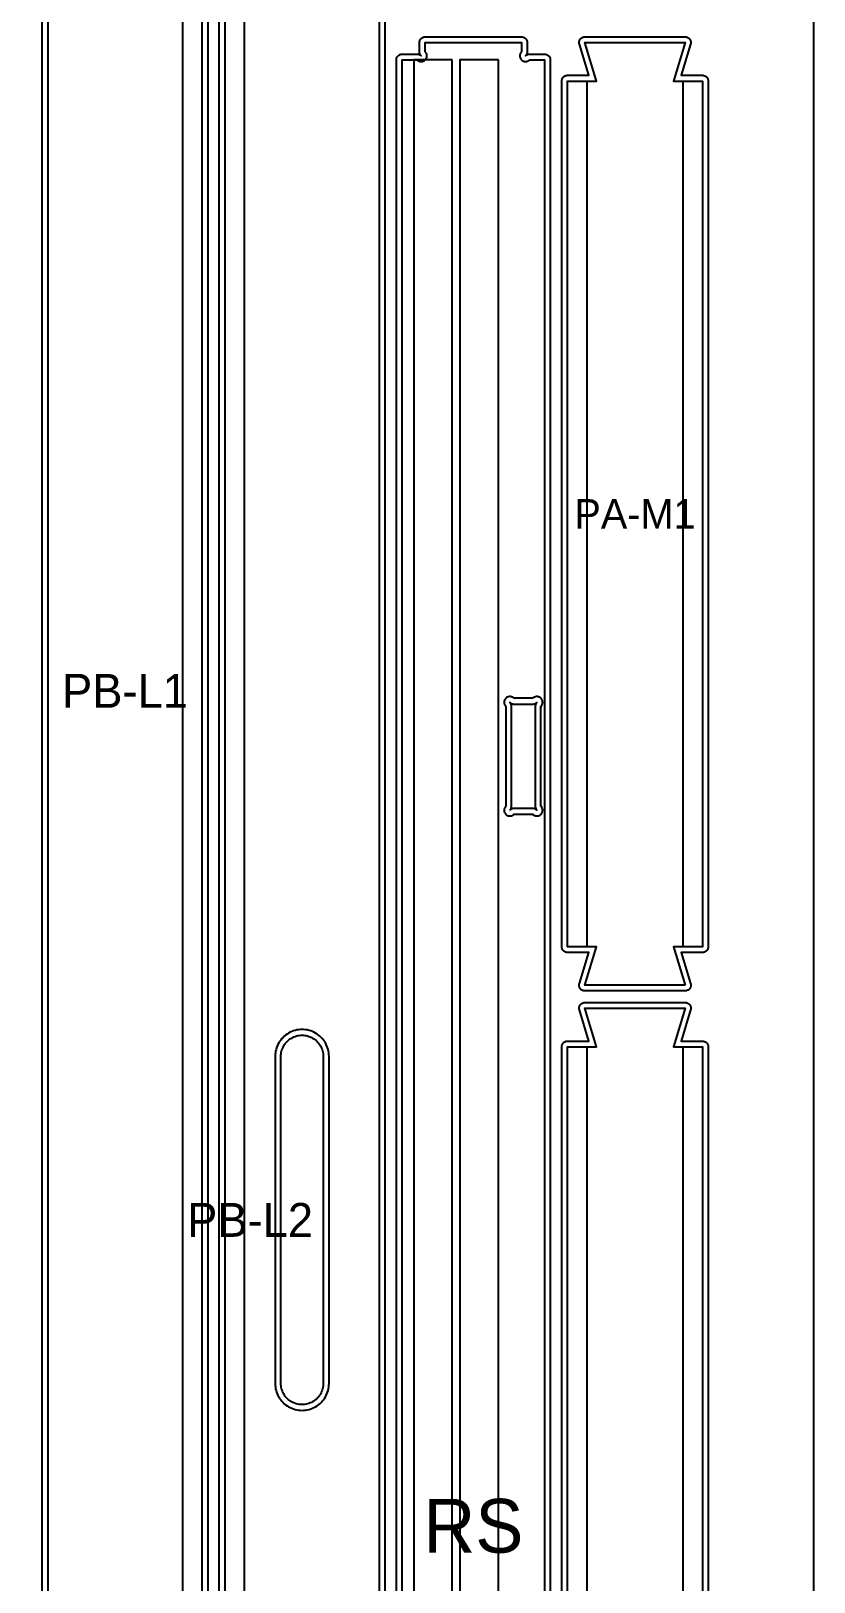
# Model space of a CAD drawing. Header units: millimetres. Extents: x 0 to 8220, y 0 to 2502.
# Drawn here: x 3613 to 4020, y 752 to 1558 of the extents above; entities that cross this region are included whole.
import ezdxf
from ezdxf.enums import TextEntityAlignment as Align

# ---------------------------------------------------------------- set-up
doc = ezdxf.new("R2010")
doc.units = ezdxf.units.MM
for name, color, linetype in [('CAJA_6MM', 30, 'Continuous'), ('CALADO_INTERIOR', 5, 'Continuous'), ('CORTE_EXT', 1, 'Continuous'), ('HOJA', 8, 'Continuous'), ('RANURA_14MM', 140, 'Continuous'), ('TEXTO', 7, 'Continuous'), ('TRAYECTORIA_EXT_FRESA6', 11, 'Continuous'), ('TRAYECTORIA_INT_FRESA6', 150, 'Continuous')]:
    doc.layers.add(name, color=color, linetype=linetype)

msp = doc.modelspace()

# ---------------------------------------------------------------- linework, layer by layer
at = {"layer": 'CAJA_6MM'}
for points in [[(3702, 700), (3692, 700), (3692, 1720), (3702, 1720), (3702, 1710), (3702, 710)], [(3714, 1720), (3724, 1720), (3724, 700), (3714, 700), (3714, 710), (3714, 1710)], [(3902, 1532), (3902, 1082), (3892, 1082), (3892, 1532)], [(3962, 1082), (3952, 1082), (3952, 1532), (3962, 1532)], [(3902, 1030), (3902, 30), (3892, 30), (3892, 1030)], [(3962, 30), (3952, 30), (3952, 1030), (3962, 1030)]]:
    msp.add_lwpolyline(points, close=True, dxfattribs=at)
at = {"layer": 'CALADO_INTERIOR'}
for points in [[(3878.15, 1155.09), (3878.15, 1206.91), (3878.35, 1207.13), (3878.52, 1207.36), (3878.67, 1207.61), (3878.8, 1207.88), (3878.9, 1208.16), (3878.97, 1208.44), (3879.01, 1208.73), (3879.03, 1209.03), (3879.01, 1209.32), (3878.97, 1209.61), (3878.9, 1209.9), (3878.8, 1210.18), (3878.67, 1210.44), (3878.52, 1210.7), (3878.35, 1210.93), (3878.15, 1211.15), (3877.93, 1211.35), (3877.7, 1211.52), (3877.44, 1211.67), (3877.18, 1211.8), (3876.9, 1211.9), (3876.61, 1211.97), (3876.32, 1212.01), (3876.03, 1212.03), (3875.73, 1212.01), (3875.44, 1211.97), (3875.16, 1211.9), (3874.88, 1211.8), (3874.61, 1211.67), (3874.36, 1211.52), (3874.13, 1211.35), (3873.91, 1211.15), (3864.09, 1211.15), (3863.87, 1211.35), (3863.64, 1211.52), (3863.39, 1211.67), (3863.12, 1211.8), (3862.84, 1211.9), (3862.56, 1211.97), (3862.27, 1212.01), (3861.97, 1212.03), (3861.68, 1212.01), (3861.39, 1211.97), (3861.1, 1211.9), (3860.82, 1211.8), (3860.56, 1211.67), (3860.3, 1211.52), (3860.07, 1211.35), (3859.85, 1211.15), (3859.65, 1210.93), (3859.48, 1210.7), (3859.33, 1210.44), (3859.2, 1210.18), (3859.1, 1209.9), (3859.03, 1209.61), (3858.99, 1209.32), (3858.97, 1209.03), (3858.99, 1208.73), (3859.03, 1208.44), (3859.1, 1208.16), (3859.2, 1207.88), (3859.33, 1207.61), (3859.48, 1207.36), (3859.65, 1207.13), (3859.85, 1206.91), (3859.85, 1155.09), (3859.65, 1154.87), (3859.48, 1154.64), (3859.33, 1154.39), (3859.2, 1154.12), (3859.1, 1153.84), (3859.03, 1153.56), (3858.99, 1153.27), (3858.97, 1152.97), (3858.99, 1152.68), (3859.03, 1152.39), (3859.1, 1152.1), (3859.2, 1151.82), (3859.33, 1151.56), (3859.48, 1151.3), (3859.65, 1151.07), (3859.85, 1150.85), (3860.07, 1150.65), (3860.3, 1150.48), (3860.56, 1150.33), (3860.82, 1150.2), (3861.1, 1150.1), (3861.39, 1150.03), (3861.68, 1149.99), (3861.97, 1149.97), (3862.27, 1149.99), (3862.56, 1150.03), (3862.84, 1150.1), (3863.12, 1150.2), (3863.39, 1150.33), (3863.64, 1150.48), (3863.87, 1150.65), (3864.09, 1150.85), (3873.91, 1150.85), (3874.13, 1150.65), (3874.36, 1150.48), (3874.61, 1150.33), (3874.88, 1150.2), (3875.16, 1150.1), (3875.44, 1150.03), (3875.73, 1149.99), (3876.03, 1149.97), (3876.32, 1149.99), (3876.61, 1150.03), (3876.9, 1150.1), (3877.18, 1150.2), (3877.44, 1150.33), (3877.7, 1150.48), (3877.93, 1150.65), (3878.15, 1150.85), (3878.35, 1151.07), (3878.52, 1151.3), (3878.67, 1151.56), (3878.8, 1151.82), (3878.9, 1152.1), (3878.97, 1152.39), (3879.01, 1152.68), (3879.03, 1152.97), (3879.01, 1153.27), (3878.97, 1153.56), (3878.9, 1153.84), (3878.8, 1154.12), (3878.67, 1154.39), (3878.52, 1154.64), (3878.35, 1154.87)], [(3768, 855), (3768, 1025), (3767.97, 1025.92), (3767.88, 1026.83), (3767.73, 1027.73), (3767.52, 1028.62), (3767.26, 1029.5), (3766.93, 1030.36), (3766.56, 1031.19), (3766.12, 1032), (3765.64, 1032.78), (3765.11, 1033.52), (3764.53, 1034.23), (3763.9, 1034.9), (3763.23, 1035.53), (3762.52, 1036.11), (3761.78, 1036.64), (3761, 1037.12), (3760.19, 1037.56), (3759.36, 1037.93), (3758.5, 1038.26), (3757.62, 1038.52), (3756.73, 1038.73), (3755.83, 1038.88), (3754.92, 1038.97), (3754, 1039), (3753.08, 1038.97), (3752.17, 1038.88), (3751.27, 1038.73), (3750.38, 1038.52), (3749.5, 1038.26), (3748.64, 1037.93), (3747.81, 1037.56), (3747, 1037.12), (3746.22, 1036.64), (3745.48, 1036.11), (3744.77, 1035.53), (3744.1, 1034.9), (3743.47, 1034.23), (3742.89, 1033.52), (3742.36, 1032.78), (3741.88, 1032), (3741.44, 1031.19), (3741.07, 1030.36), (3740.74, 1029.5), (3740.48, 1028.62), (3740.27, 1027.73), (3740.12, 1026.83), (3740.03, 1025.92), (3740, 1025), (3740, 855), (3740.03, 854.08), (3740.12, 853.17), (3740.27, 852.27), (3740.48, 851.38), (3740.74, 850.5), (3741.07, 849.64), (3741.44, 848.81), (3741.88, 848), (3742.36, 847.22), (3742.89, 846.48), (3743.47, 845.77), (3744.1, 845.1), (3744.77, 844.47), (3745.48, 843.89), (3746.22, 843.36), (3747, 842.88), (3747.81, 842.44), (3748.64, 842.07), (3749.5, 841.74), (3750.38, 841.48), (3751.27, 841.27), (3752.17, 841.12), (3753.08, 841.03), (3754, 841), (3754.92, 841.03), (3755.83, 841.12), (3756.73, 841.27), (3757.62, 841.48), (3758.5, 841.74), (3759.36, 842.07), (3760.19, 842.44), (3761, 842.88), (3761.78, 843.36), (3762.52, 843.89), (3763.23, 844.47), (3763.9, 845.1), (3764.53, 845.77), (3765.11, 846.48), (3765.64, 847.22), (3766.12, 848), (3766.56, 848.81), (3766.93, 849.64), (3767.26, 850.5), (3767.52, 851.38), (3767.73, 852.27), (3767.88, 853.17), (3767.97, 854.08)]]:
    msp.add_lwpolyline(points, close=True, dxfattribs=at)
at = {"layer": 'CORTE_EXT'}
for points in [[(3622, 10), (3622, 1820)], [(3794, 1820), (3794, 10)], [(3702, 1744.84), (3702, 685.16)], [(3714, 685.16), (3714, 1744.84)], [(3806, 19), (3806, 1543), (3813.76, 1543), (3813.98, 1542.8), (3814.21, 1542.63), (3814.46, 1542.48), (3814.73, 1542.35), (3815.01, 1542.25), (3815.29, 1542.18), (3815.58, 1542.14), (3815.88, 1542.12), (3816.17, 1542.14), (3816.46, 1542.18), (3816.75, 1542.25), (3817.03, 1542.35), (3817.29, 1542.48), (3817.55, 1542.63), (3817.78, 1542.8), (3818, 1543), (3818.2, 1543.22), (3818.37, 1543.45), (3818.52, 1543.71), (3818.65, 1543.97), (3818.75, 1544.25), (3818.82, 1544.54), (3818.86, 1544.83), (3818.88, 1545.12), (3818.86, 1545.42), (3818.82, 1545.71), (3818.75, 1545.99), (3818.65, 1546.27), (3818.52, 1546.54), (3818.37, 1546.79), (3818.2, 1547.02), (3818, 1547.24), (3818, 1552), (3868, 1552), (3868, 1547.24), (3867.8, 1547.02), (3867.63, 1546.79), (3867.48, 1546.54), (3867.35, 1546.27), (3867.25, 1545.99), (3867.18, 1545.71), (3867.14, 1545.42), (3867.12, 1545.12), (3867.14, 1544.83), (3867.18, 1544.54), (3867.25, 1544.25), (3867.35, 1543.97), (3867.48, 1543.71), (3867.63, 1543.45), (3867.8, 1543.22), (3868, 1543), (3868.22, 1542.8), (3868.45, 1542.63), (3868.71, 1542.48), (3868.97, 1542.35), (3869.25, 1542.25), (3869.54, 1542.18), (3869.83, 1542.14), (3870.12, 1542.12), (3870.42, 1542.14), (3870.71, 1542.18), (3870.99, 1542.25), (3871.27, 1542.35), (3871.54, 1542.48), (3871.79, 1542.63), (3872.02, 1542.8), (3872.24, 1543), (3880, 1543), (3880, 19)]]:
    msp.add_lwpolyline(points, dxfattribs=at)
for points in [[(3953, 1062), (3901, 1062), (3907, 1082), (3892, 1082), (3892, 1532), (3907, 1532), (3901, 1552), (3953, 1552), (3947, 1532), (3962, 1532), (3962, 1082), (3947, 1082)], [(3953, 10), (3901, 10), (3907, 30), (3892, 30), (3892, 1030), (3907, 1030), (3901, 1050), (3953, 1050), (3947, 1030), (3962, 1030), (3962, 30), (3947, 30)]]:
    msp.add_lwpolyline(points, close=True, dxfattribs=at)
at = {"layer": 'HOJA'}
msp.add_lwpolyline([(2800, 0), (4020, 0), (4020, 2440), (2800, 2440)], close=True, dxfattribs=at)
at = {"layer": 'RANURA_14MM'}
for points in [[(3832, 1543), (3812, 1543), (3812, 19), (3832, 19)], [(3856, 1543), (3836, 1543), (3836, 19), (3856, 19)]]:
    msp.add_lwpolyline(points, close=True, dxfattribs=at)
at = {"layer": 'TRAYECTORIA_EXT_FRESA6'}
for points in [[(3619, 10), (3619, 1820)], [(3797, 1820), (3797, 10)], [(3705, 1744.84), (3705, 685.16)], [(3711, 685.16), (3711, 1744.84)], [(3803, 19), (3803, 1543), (3803.01, 1543.29), (3803.06, 1543.59), (3803.13, 1543.87), (3803.23, 1544.15), (3803.35, 1544.41), (3803.51, 1544.67), (3803.68, 1544.9), (3803.88, 1545.12), (3804.1, 1545.32), (3804.33, 1545.49), (3804.59, 1545.65), (3804.85, 1545.77), (3805.13, 1545.87), (3805.41, 1545.94), (3805.71, 1545.99), (3806, 1546), (3813.76, 1546), (3814.03, 1545.99), (3814.31, 1545.95), (3814.58, 1545.89), (3814.84, 1545.8), (3815.09, 1545.69), (3815.33, 1545.55), (3815.56, 1545.4), (3815.77, 1545.22), (3815.83, 1545.17), (3815.78, 1545.23), (3815.58, 1545.47), (3815.41, 1545.74), (3815.26, 1546.02), (3815.15, 1546.31), (3815.07, 1546.62), (3815.02, 1546.93), (3815, 1547.24), (3815, 1552), (3815.01, 1552.29), (3815.06, 1552.59), (3815.13, 1552.87), (3815.23, 1553.15), (3815.35, 1553.41), (3815.51, 1553.67), (3815.68, 1553.9), (3815.88, 1554.12), (3816.1, 1554.32), (3816.33, 1554.49), (3816.59, 1554.65), (3816.85, 1554.77), (3817.13, 1554.87), (3817.41, 1554.94), (3817.71, 1554.99), (3818, 1555), (3868, 1555), (3868.29, 1554.99), (3868.59, 1554.94), (3868.87, 1554.87), (3869.15, 1554.77), (3869.41, 1554.65), (3869.67, 1554.49), (3869.9, 1554.32), (3870.12, 1554.12), (3870.32, 1553.9), (3870.49, 1553.67), (3870.65, 1553.41), (3870.77, 1553.15), (3870.87, 1552.87), (3870.94, 1552.59), (3870.99, 1552.29), (3871, 1552), (3871, 1547.24), (3870.98, 1546.93), (3870.93, 1546.62), (3870.85, 1546.31), (3870.74, 1546.02), (3870.59, 1545.74), (3870.42, 1545.47), (3870.22, 1545.23), (3870.17, 1545.17), (3870.23, 1545.22), (3870.44, 1545.4), (3870.67, 1545.55), (3870.91, 1545.69), (3871.16, 1545.8), (3871.42, 1545.89), (3871.69, 1545.95), (3871.97, 1545.99), (3872.24, 1546), (3880, 1546), (3880.29, 1545.99), (3880.59, 1545.94), (3880.87, 1545.87), (3881.15, 1545.77), (3881.41, 1545.65), (3881.67, 1545.49), (3881.9, 1545.32), (3882.12, 1545.12), (3882.32, 1544.9), (3882.49, 1544.67), (3882.65, 1544.41), (3882.77, 1544.15), (3882.87, 1543.87), (3882.94, 1543.59), (3882.99, 1543.29), (3883, 1543), (3883, 19)], [(3889, 30), (3889, 1030), (3889.01, 1030.29), (3889.06, 1030.59), (3889.13, 1030.87), (3889.23, 1031.15), (3889.35, 1031.41), (3889.51, 1031.67), (3889.68, 1031.9), (3889.88, 1032.12), (3890.1, 1032.32), (3890.33, 1032.49), (3890.59, 1032.65), (3890.85, 1032.77), (3891.13, 1032.87), (3891.41, 1032.94), (3891.71, 1032.99), (3892, 1033), (3902.97, 1033), (3898.13, 1049.14), (3898.06, 1049.42), (3898.01, 1049.71), (3898, 1050.01), (3898.02, 1050.3), (3898.06, 1050.59), (3898.13, 1050.88), (3898.23, 1051.15), (3898.36, 1051.42), (3898.51, 1051.67), (3898.68, 1051.91), (3898.88, 1052.12), (3899.1, 1052.32), (3899.34, 1052.5), (3899.59, 1052.65), (3899.85, 1052.77), (3900.13, 1052.87), (3900.42, 1052.94), (3900.71, 1052.99), (3901, 1053), (3953, 1053), (3953.29, 1052.99), (3953.58, 1052.94), (3953.87, 1052.87), (3954.15, 1052.77), (3954.41, 1052.65), (3954.66, 1052.5), (3954.9, 1052.32), (3955.12, 1052.12), (3955.32, 1051.91), (3955.49, 1051.67), (3955.64, 1051.42), (3955.77, 1051.15), (3955.87, 1050.88), (3955.94, 1050.59), (3955.98, 1050.3), (3956, 1050.01), (3955.99, 1049.71), (3955.94, 1049.42), (3955.87, 1049.14), (3951.03, 1033), (3962, 1033), (3962.29, 1032.99), (3962.59, 1032.94), (3962.87, 1032.87), (3963.15, 1032.77), (3963.41, 1032.65), (3963.67, 1032.49), (3963.9, 1032.32), (3964.12, 1032.12), (3964.32, 1031.9), (3964.49, 1031.67), (3964.65, 1031.41), (3964.77, 1031.15), (3964.87, 1030.87), (3964.94, 1030.59), (3964.99, 1030.29), (3965, 1030), (3965, 30)]]:
    msp.add_lwpolyline(points, dxfattribs=at)
msp.add_lwpolyline([(3955.87, 1062.86), (3955.94, 1062.58), (3955.99, 1062.29), (3956, 1061.99), (3955.98, 1061.7), (3955.94, 1061.41), (3955.87, 1061.12), (3955.77, 1060.85), (3955.64, 1060.58), (3955.49, 1060.33), (3955.32, 1060.09), (3955.12, 1059.88), (3954.9, 1059.68), (3954.66, 1059.5), (3954.41, 1059.35), (3954.15, 1059.23), (3953.87, 1059.13), (3953.58, 1059.06), (3953.29, 1059.01), (3953, 1059), (3901, 1059), (3900.71, 1059.01), (3900.42, 1059.06), (3900.13, 1059.13), (3899.85, 1059.23), (3899.59, 1059.35), (3899.34, 1059.5), (3899.1, 1059.68), (3898.88, 1059.88), (3898.68, 1060.09), (3898.51, 1060.33), (3898.36, 1060.58), (3898.23, 1060.85), (3898.13, 1061.12), (3898.06, 1061.41), (3898.02, 1061.7), (3898, 1061.99), (3898.01, 1062.29), (3898.06, 1062.58), (3898.13, 1062.86), (3902.97, 1079), (3892, 1079), (3891.71, 1079.01), (3891.41, 1079.06), (3891.13, 1079.13), (3890.85, 1079.23), (3890.59, 1079.35), (3890.33, 1079.51), (3890.1, 1079.68), (3889.88, 1079.88), (3889.68, 1080.1), (3889.51, 1080.33), (3889.35, 1080.59), (3889.23, 1080.85), (3889.13, 1081.13), (3889.06, 1081.41), (3889.01, 1081.71), (3889, 1082), (3889, 1532), (3889.01, 1532.29), (3889.06, 1532.59), (3889.13, 1532.87), (3889.23, 1533.15), (3889.35, 1533.41), (3889.51, 1533.67), (3889.68, 1533.9), (3889.88, 1534.12), (3890.1, 1534.32), (3890.33, 1534.49), (3890.59, 1534.65), (3890.85, 1534.77), (3891.13, 1534.87), (3891.41, 1534.94), (3891.71, 1534.99), (3892, 1535), (3902.97, 1535), (3898.13, 1551.14), (3898.06, 1551.42), (3898.01, 1551.71), (3898, 1552.01), (3898.02, 1552.3), (3898.06, 1552.59), (3898.13, 1552.88), (3898.23, 1553.15), (3898.36, 1553.42), (3898.51, 1553.67), (3898.68, 1553.91), (3898.88, 1554.12), (3899.1, 1554.32), (3899.34, 1554.5), (3899.59, 1554.65), (3899.85, 1554.77), (3900.13, 1554.87), (3900.42, 1554.94), (3900.71, 1554.99), (3901, 1555), (3953, 1555), (3953.29, 1554.99), (3953.58, 1554.94), (3953.87, 1554.87), (3954.15, 1554.77), (3954.41, 1554.65), (3954.66, 1554.5), (3954.9, 1554.32), (3955.12, 1554.12), (3955.32, 1553.91), (3955.49, 1553.67), (3955.64, 1553.42), (3955.77, 1553.15), (3955.87, 1552.88), (3955.94, 1552.59), (3955.98, 1552.3), (3956, 1552.01), (3955.99, 1551.71), (3955.94, 1551.42), (3955.87, 1551.14), (3951.03, 1535), (3962, 1535), (3962.29, 1534.99), (3962.59, 1534.94), (3962.87, 1534.87), (3963.15, 1534.77), (3963.41, 1534.65), (3963.67, 1534.49), (3963.9, 1534.32), (3964.12, 1534.12), (3964.32, 1533.9), (3964.49, 1533.67), (3964.65, 1533.41), (3964.77, 1533.15), (3964.87, 1532.87), (3964.94, 1532.59), (3964.99, 1532.29), (3965, 1532), (3965, 1082), (3964.99, 1081.71), (3964.94, 1081.41), (3964.87, 1081.13), (3964.77, 1080.85), (3964.65, 1080.59), (3964.49, 1080.33), (3964.32, 1080.1), (3964.12, 1079.88), (3963.9, 1079.68), (3963.67, 1079.51), (3963.41, 1079.35), (3963.15, 1079.23), (3962.87, 1079.13), (3962.59, 1079.06), (3962.29, 1079.01), (3962, 1079), (3951.03, 1079)], close=True, dxfattribs=at)
at = {"layer": 'TRAYECTORIA_INT_FRESA6'}
for points in [[(3862.02, 1153.02), (3862.07, 1153.08), (3862.27, 1153.32), (3862.44, 1153.59), (3862.59, 1153.87), (3862.7, 1154.16), (3862.78, 1154.47), (3862.83, 1154.78), (3862.85, 1155.09), (3862.85, 1206.91), (3862.83, 1207.22), (3862.78, 1207.53), (3862.7, 1207.84), (3862.59, 1208.13), (3862.44, 1208.41), (3862.27, 1208.68), (3862.07, 1208.92), (3862.02, 1208.98), (3862.08, 1208.93), (3862.29, 1208.75), (3862.52, 1208.6), (3862.76, 1208.46), (3863.01, 1208.35), (3863.27, 1208.26), (3863.54, 1208.2), (3863.82, 1208.16), (3864.09, 1208.15), (3873.91, 1208.15), (3874.18, 1208.16), (3874.46, 1208.2), (3874.73, 1208.26), (3874.99, 1208.35), (3875.24, 1208.46), (3875.48, 1208.6), (3875.71, 1208.75), (3875.92, 1208.93), (3875.98, 1208.98), (3875.93, 1208.92), (3875.73, 1208.68), (3875.56, 1208.41), (3875.41, 1208.13), (3875.3, 1207.84), (3875.22, 1207.53), (3875.17, 1207.22), (3875.15, 1206.91), (3875.15, 1155.09), (3875.17, 1154.78), (3875.22, 1154.47), (3875.3, 1154.16), (3875.41, 1153.87), (3875.56, 1153.59), (3875.73, 1153.32), (3875.93, 1153.08), (3875.98, 1153.02), (3875.92, 1153.07), (3875.71, 1153.25), (3875.48, 1153.4), (3875.24, 1153.54), (3874.99, 1153.65), (3874.73, 1153.74), (3874.46, 1153.8), (3874.18, 1153.84), (3873.91, 1153.85), (3864.09, 1153.85), (3863.82, 1153.84), (3863.54, 1153.8), (3863.27, 1153.74), (3863.01, 1153.65), (3862.76, 1153.54), (3862.52, 1153.4), (3862.29, 1153.25), (3862.08, 1153.07)], [(3765, 855.05), (3764.97, 854.28), (3764.9, 853.56), (3764.79, 852.85), (3764.62, 852.15), (3764.41, 851.46), (3764.16, 850.79), (3763.86, 850.14), (3763.52, 849.5), (3763.14, 848.89), (3762.73, 848.3), (3762.27, 847.75), (3761.78, 847.22), (3761.25, 846.73), (3760.7, 846.27), (3760.11, 845.86), (3759.5, 845.48), (3758.86, 845.14), (3758.21, 844.84), (3757.54, 844.59), (3756.85, 844.38), (3756.15, 844.21), (3755.44, 844.1), (3754.72, 844.03), (3754, 844), (3753.28, 844.03), (3752.56, 844.1), (3751.85, 844.21), (3751.15, 844.38), (3750.46, 844.59), (3749.79, 844.84), (3749.14, 845.14), (3748.5, 845.48), (3747.89, 845.86), (3747.3, 846.27), (3746.75, 846.73), (3746.22, 847.22), (3745.73, 847.75), (3745.27, 848.3), (3744.86, 848.89), (3744.48, 849.5), (3744.14, 850.14), (3743.84, 850.79), (3743.59, 851.46), (3743.38, 852.15), (3743.21, 852.85), (3743.1, 853.56), (3743.03, 854.28), (3743, 855.05), (3743, 1024.95), (3743.03, 1025.72), (3743.1, 1026.44), (3743.21, 1027.15), (3743.38, 1027.85), (3743.59, 1028.54), (3743.84, 1029.21), (3744.14, 1029.86), (3744.48, 1030.5), (3744.86, 1031.11), (3745.27, 1031.7), (3745.73, 1032.25), (3746.22, 1032.78), (3746.75, 1033.27), (3747.3, 1033.73), (3747.89, 1034.14), (3748.5, 1034.52), (3749.14, 1034.86), (3749.79, 1035.16), (3750.46, 1035.41), (3751.15, 1035.62), (3751.85, 1035.79), (3752.56, 1035.9), (3753.28, 1035.97), (3754, 1036), (3754.72, 1035.97), (3755.44, 1035.9), (3756.15, 1035.79), (3756.85, 1035.62), (3757.54, 1035.41), (3758.21, 1035.16), (3758.86, 1034.86), (3759.5, 1034.52), (3760.11, 1034.14), (3760.7, 1033.73), (3761.25, 1033.27), (3761.78, 1032.78), (3762.27, 1032.25), (3762.73, 1031.7), (3763.14, 1031.11), (3763.52, 1030.5), (3763.86, 1029.86), (3764.16, 1029.21), (3764.41, 1028.54), (3764.62, 1027.85), (3764.79, 1027.15), (3764.9, 1026.44), (3764.97, 1025.72), (3765, 1024.95)]]:
    msp.add_lwpolyline(points, close=True, dxfattribs=at)

# ---------------------------------------------------------------- texts
at = {"layer": 'TEXTO'}
for s, height, p in [('PA-M1', 15.4, (3927, 1307)), ('PB-L1', 17.6, (3662, 1215)), ('PB-L2', 17.6, (3727, 940)), ('RS', 28, (3843, 781))]:
    msp.add_text(s, height=height, dxfattribs=at).set_placement(p, align=Align.MIDDLE_CENTER)

doc.saveas('drawing.dxf')
